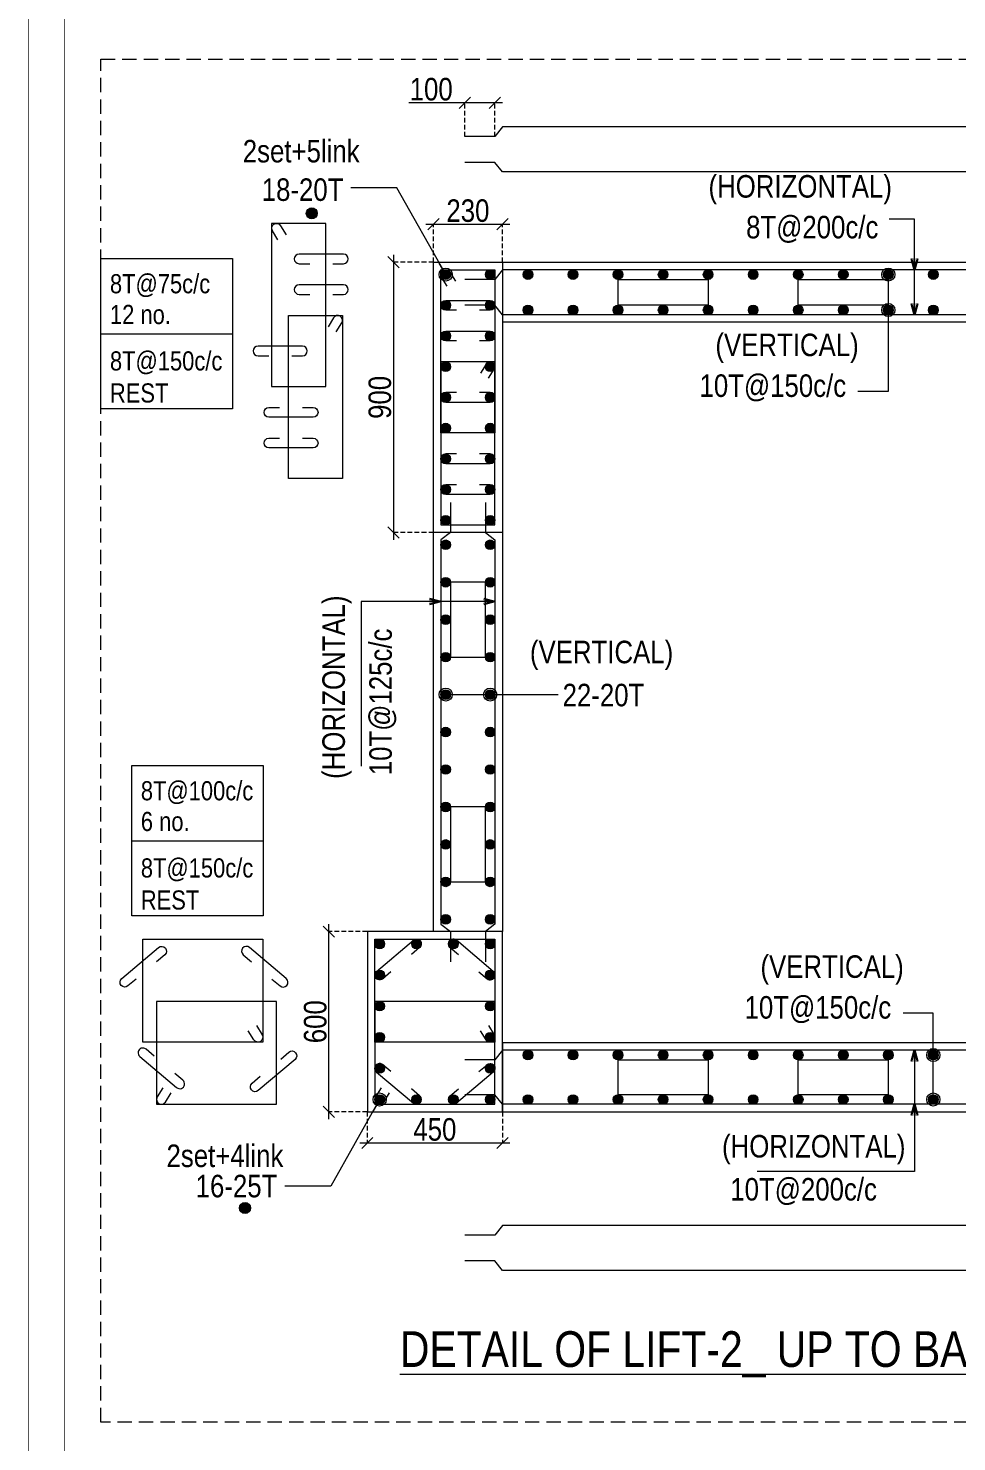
# Model space of a CAD drawing. Header units: millimetres. Extents: x 1112055 to 3390982, y -148532 to 766891.
# Drawn here: x 2602361 to 2614730, y 347172 to 366004 of the extents above; entities that cross this region are included whole.
import ezdxf

# ---------------------------------------------------------------- set-up
doc = ezdxf.new("R2010")
doc.units = ezdxf.units.MM
doc.header["$PDMODE"] = 35
doc.header["$PDSIZE"] = -25
doc.linetypes.add('DASHED2', pattern=[0.375, 0.25, -0.125])
doc.linetypes.add('Hidden', pattern=[9.525, 6.35, -3.175])
for name, color, linetype, lineweight in [('B COL. SIZE DIM', 220, 'Continuous', 25), ('B COLUMN', 1, 'Hidden', 9), ('B P.C.C', 251, 'Continuous', 0), ('B STEEL', 34, 'Continuous', 15), ('B STEEL TEXT', 7, 'Continuous', 15), ('B TITLE BLOCK', 250, 'Continuous', 0)]:
    doc.layers.add(name, color=color, linetype=linetype, lineweight=lineweight)
doc.styles.add('ARIAL', font='arial.ttf')
doc.styles.add('dim inside', font='romans.shx', dxfattribs={"width": 0.8, "height": 125})
doc.styles.add('SWINC', font='swissc.ttf')
doc.dimstyles.new('DIM 1', dxfattribs={"dimscale": 0, "dimtxt": 230, "dimasz": 150, "dimexe": 0.18, "dimexo": 0.0625, "dimgap": 0.5, "dimtad": 1, "dimdec": 0, "dimzin": 0, "dimdsep": 46, "dimtxsty": 'ARIAL', "dimblk": 'OBLIQUE', "dimcen": 6, "dimse1": 1, "dimse2": 1, "dimclrd": 256, "dimclrt": 256, "dimadec": 0, "dimazin": 2, "dimtfac": 0.75, "dimtdec": 0, "dimtix": 1, "dimtofl": 0, "dimtmove": 1, "dimatfit": 3, "dimldrblk": 'OPEN30', "dimfxl": 0.18, "dimfrac": 1, "dimtolj": 1, "dimtzin": 0, "dimlwd": -1, "dimarcsym": 0})
doc.dimstyles.new('dim inside', dxfattribs={"dimtxt": 125, "dimasz": 100, "dimexe": 0, "dimexo": 0, "dimgap": 10, "dimtad": 0, "dimdec": 0, "dimzin": 0, "dimdsep": 46, "dimtxsty": 'dim inside', "dimblk": 'SMALL', "dimcen": 0.09, "dimadec": 0, "dimazin": 0, "dimtfac": 1, "dimtdec": 0, "dimtofl": 0, "dimtmove": 0, "dimatfit": 3, "dimfxl": 1, "dimtolj": 1, "dimtzin": 0, "dimarcsym": 2})

# ---------------------------------------------------------------- blocks, each defined once
blk = doc.blocks.new('_Oblique')
at = {"color": 0, "linetype": 'ByBlock', "lineweight": -2}
blk.add_line((-0.5, -0.5), (0.5, 0.5), dxfattribs=at)
blk = doc.blocks.new('*D1539')
at = {"layer": 'B COL. SIZE DIM', "color": 250, "lineweight": 9, "ltscale": 250, "transparency": 16777216}
blk.add_line((2607658, 363393), (2608778, 363393), dxfattribs=at)
at = {"layer": 'B COL. SIZE DIM', "color": 250, "linetype": 'DASHED2', "lineweight": 9, "ltscale": 250, "transparency": 16777216}
for p, q in [((2607758, 362886), (2607758, 363393)), ((2608678, 362886), (2608678, 363393))]:
    blk.add_line(p, q, dxfattribs=at)
at = {"layer": 'Defpoints', "color": 0, "ltscale": 250, "transparency": 16777216}
for p in [(2608678, 363393), (2607758, 362886), (2608678, 362886)]:
    blk.add_point(p, dxfattribs=at)
at = {"layer": 'B COL. SIZE DIM', "color": 250, "lineweight": 9, "ltscale": 250, "transparency": 16777216, "xscale": 150, "yscale": 150, "zscale": 150, "rotation": 180}
blk.add_blockref('_Oblique', (2607758, 363393), dxfattribs=at)
at = {"layer": 'B COL. SIZE DIM', "color": 250, "lineweight": 9, "ltscale": 250, "transparency": 16777216, "xscale": 150, "yscale": 150, "zscale": 150}
blk.add_blockref('_Oblique', (2608678, 363393), dxfattribs=at)
at = {"layer": 'B COL. SIZE DIM', "color": 6, "ltscale": 250, "transparency": 16777216, "insert": (2608218, 363572), "char_height": 300, "attachment_point": 5, "style": 'SWINC'}
blk.add_mtext('\\A1;230', dxfattribs=at)
blk = doc.blocks.new('*D1535')
at = {"layer": 'B COL. SIZE DIM', "color": 250, "lineweight": 9, "ltscale": 250, "transparency": 16777216}
blk.add_line((2607225, 362986), (2607225, 359186), dxfattribs=at)
at = {"layer": 'B COL. SIZE DIM', "color": 250, "linetype": 'DASHED2', "lineweight": 9, "ltscale": 250, "transparency": 16777216}
for p, q in [((2607758, 362886), (2607225, 362886)), ((2607758, 359286), (2607225, 359286))]:
    blk.add_line(p, q, dxfattribs=at)
at = {"layer": 'Defpoints', "color": 0, "ltscale": 250, "transparency": 16777216}
for p in [(2607758, 362886), (2607225, 359286), (2607758, 359286)]:
    blk.add_point(p, dxfattribs=at)
at = {"layer": 'B COL. SIZE DIM', "color": 250, "lineweight": 9, "ltscale": 250, "transparency": 16777216, "xscale": 150, "yscale": 150, "zscale": 150}
for p, rotation in [((2607225, 362886), 90), ((2607225, 359286), 270)]:
    blk.add_blockref('_Oblique', p, dxfattribs=dict(at, rotation=rotation))
at = {"layer": 'B COL. SIZE DIM', "color": 6, "ltscale": 250, "transparency": 16777216, "insert": (2607046, 361086), "char_height": 300, "attachment_point": 5, "rotation": 90, "style": 'SWINC'}
blk.add_mtext('\\A1;900', dxfattribs=at)
blk = doc.blocks.new('*D1571')
at = {"layer": 'B COL. SIZE DIM', "color": 250, "linetype": 'DASHED2', "lineweight": 9, "ltscale": 250, "transparency": 16777216}
for p, q in [((2606878, 351568), (2606878, 351152)), ((2608678, 351568), (2608678, 351152))]:
    blk.add_line(p, q, dxfattribs=at)
at = {"layer": 'B COL. SIZE DIM', "color": 250, "lineweight": 9, "ltscale": 250, "transparency": 16777216}
blk.add_line((2608778, 351152), (2606778, 351152), dxfattribs=at)
at = {"layer": 'Defpoints', "color": 0, "ltscale": 250, "transparency": 16777216}
for p in [(2606878, 351568), (2608678, 351568), (2606878, 351152)]:
    blk.add_point(p, dxfattribs=at)
at = {"layer": 'B COL. SIZE DIM', "color": 250, "lineweight": 9, "ltscale": 250, "transparency": 16777216, "xscale": 150, "yscale": 150, "zscale": 150, "rotation": 180}
blk.add_blockref('_Oblique', (2606878, 351152), dxfattribs=at)
at = {"layer": 'B COL. SIZE DIM', "color": 250, "lineweight": 9, "ltscale": 250, "transparency": 16777216, "xscale": 150, "yscale": 150, "zscale": 150}
blk.add_blockref('_Oblique', (2608678, 351152), dxfattribs=at)
at = {"layer": 'B COL. SIZE DIM', "color": 6, "ltscale": 250, "transparency": 16777216, "insert": (2607778, 351331), "char_height": 300, "attachment_point": 5, "style": 'SWINC'}
blk.add_mtext('\\A1;450', dxfattribs=at)
blk = doc.blocks.new('*D1572')
at = {"layer": 'B COL. SIZE DIM', "color": 250, "lineweight": 9, "ltscale": 250, "transparency": 16777216}
blk.add_line((2606364, 351468), (2606364, 354068), dxfattribs=at)
at = {"layer": 'B COL. SIZE DIM', "color": 250, "linetype": 'DASHED2', "lineweight": 9, "ltscale": 250, "transparency": 16777216}
for p, q in [((2606878, 353968), (2606364, 353968)), ((2606878, 351568), (2606364, 351568))]:
    blk.add_line(p, q, dxfattribs=at)
at = {"layer": 'Defpoints', "color": 0, "lineweight": 30, "ltscale": 250, "transparency": 16777216}
for p in [(2606364, 353968), (2606878, 353968), (2606878, 351568)]:
    blk.add_point(p, dxfattribs=at)
at = {"layer": 'B COL. SIZE DIM', "color": 250, "lineweight": 9, "ltscale": 250, "transparency": 16777216, "xscale": 150, "yscale": 150, "zscale": 150}
for p, rotation in [((2606364, 353968), 90), ((2606364, 351568), 270)]:
    blk.add_blockref('_Oblique', p, dxfattribs=dict(at, rotation=rotation))
at = {"layer": 'B COL. SIZE DIM', "color": 6, "ltscale": 250, "transparency": 16777216, "insert": (2606185, 352768), "char_height": 300, "attachment_point": 5, "rotation": 90, "style": 'SWINC'}
blk.add_mtext('\\A1;600', dxfattribs=at)
blk = doc.blocks.new('_Open30')
at = {"color": 0, "linetype": 'ByBlock', "lineweight": -2}
for p, q in [((-1, 0.27), (0, 0)), ((0, 0), (-1, -0.27)), ((0, 0), (-1, 0))]:
    blk.add_line(p, q, dxfattribs=at)
blk = doc.blocks.new('*D1533')
at = {"layer": 'B COL. SIZE DIM', "color": 250, "lineweight": 9, "ltscale": 250, "transparency": 16777216}
for p, q in [((2608178, 365011), (2607430, 365011)), ((2608678, 365011), (2608178, 365011))]:
    blk.add_line(p, q, dxfattribs=at)
at = {"layer": 'B COL. SIZE DIM', "color": 250, "linetype": 'DASHED2', "lineweight": 9, "ltscale": 250, "transparency": 16777216}
for p, q in [((2608178, 364561), (2608178, 365011)), ((2608578, 364561), (2608578, 365011))]:
    blk.add_line(p, q, dxfattribs=at)
at = {"layer": 'Defpoints', "color": 0, "ltscale": 250, "transparency": 16777216}
for p in [(2608178, 365011), (2608178, 364561), (2608578, 364561)]:
    blk.add_point(p, dxfattribs=at)
at = {"layer": 'B COL. SIZE DIM', "color": 250, "lineweight": 9, "ltscale": 250, "transparency": 16777216, "xscale": 150, "yscale": 150, "zscale": 150, "rotation": 180}
blk.add_blockref('_Oblique', (2608178, 365011), dxfattribs=at)
at = {"layer": 'B COL. SIZE DIM', "color": 250, "lineweight": 9, "ltscale": 250, "transparency": 16777216, "xscale": 150, "yscale": 150, "zscale": 150}
blk.add_blockref('_Oblique', (2608578, 365011), dxfattribs=at)
at = {"layer": 'B COL. SIZE DIM', "color": 6, "ltscale": 250, "transparency": 16777216, "insert": (2607729, 365190), "char_height": 300, "attachment_point": 5, "style": 'SWINC'}
blk.add_mtext('\\A1;100', dxfattribs=at)

msp = doc.modelspace()

# ---------------------------------------------------------------- hatches: boundary and pattern name
at = {"layer": 'B STEEL', "lineweight": 13}
h = msp.add_hatch(color=256, dxfattribs=at)
h.dxf.hatch_style = 1
edge = h.paths.add_edge_path()
edge.add_arc((2606138.5, 363537.5), 73.3, 0, 360)
at = {"layer": 'B STEEL', "lineweight": 9, "ltscale": 0.5}
h = msp.add_hatch(color=34, dxfattribs=at)
edge = h.paths.add_edge_path()
edge.add_arc((2607922.2, 362721.9), 64, 360, 720, ccw=False)
h = msp.add_hatch(color=34, dxfattribs=at)
edge = h.paths.add_edge_path()
edge.add_arc((2608514.2, 362721.9), 64, -180, 180)
h = msp.add_hatch(color=34, dxfattribs=at)
edge = h.paths.add_edge_path()
edge.add_arc((2609018.2, 362721.9), 64, -180, 180)
h = msp.add_hatch(color=34, dxfattribs=at)
edge = h.paths.add_edge_path()
edge.add_arc((2609618.2, 362721.9), 64, -180, 180)
h = msp.add_hatch(color=34, dxfattribs=at)
edge = h.paths.add_edge_path()
edge.add_arc((2610218.2, 362721.9), 64, -180, 180)
h = msp.add_hatch(color=34, dxfattribs=at)
edge = h.paths.add_edge_path()
edge.add_arc((2610818.2, 362721.9), 64, -180, 180)
h = msp.add_hatch(color=34, dxfattribs=at)
edge = h.paths.add_edge_path()
edge.add_arc((2611418.2, 362721.9), 64, -180, 180)
h = msp.add_hatch(color=34, dxfattribs=at)
edge = h.paths.add_edge_path()
edge.add_arc((2612018.2, 362721.9), 64, -180, 180)
h = msp.add_hatch(color=34, dxfattribs=at)
edge = h.paths.add_edge_path()
edge.add_arc((2612618.2, 362721.9), 64, 0, 360, ccw=False)
h = msp.add_hatch(color=34, dxfattribs=at)
edge = h.paths.add_edge_path()
edge.add_arc((2613218.2, 362721.9), 64, -180, 180)
h = msp.add_hatch(color=34, dxfattribs=at)
edge = h.paths.add_edge_path()
edge.add_arc((2613818.2, 362721.9), 64, -180, 180)
h = msp.add_hatch(color=34, dxfattribs=at)
edge = h.paths.add_edge_path()
edge.add_arc((2614418.2, 362721.9), 64, 0, 360, ccw=False)
at = {"layer": 'B STEEL', "lineweight": 30}
h = msp.add_hatch(color=34, dxfattribs=at)
edge = h.paths.add_edge_path()
edge.add_arc((2607922.2, 362312.9), 64, -180, 180)
h = msp.add_hatch(color=34, dxfattribs=at)
edge = h.paths.add_edge_path()
edge.add_arc((2608514.2, 362312.9), 64, -180, 180)
at = {"layer": 'B STEEL', "lineweight": 9, "ltscale": 0.5}
h = msp.add_hatch(color=34, dxfattribs=at)
edge = h.paths.add_edge_path()
edge.add_arc((2609018.2, 362249.9), 64, -180, 180)
h = msp.add_hatch(color=34, dxfattribs=at)
edge = h.paths.add_edge_path()
edge.add_arc((2609618.2, 362249.9), 64, -180, 180)
h = msp.add_hatch(color=34, dxfattribs=at)
edge = h.paths.add_edge_path()
edge.add_arc((2610218.2, 362249.9), 64, -180, 180)
h = msp.add_hatch(color=34, dxfattribs=at)
edge = h.paths.add_edge_path()
edge.add_arc((2610818.2, 362249.9), 64, -180, 180)
h = msp.add_hatch(color=34, dxfattribs=at)
edge = h.paths.add_edge_path()
edge.add_arc((2611418.2, 362249.9), 64, -180, 180)
h = msp.add_hatch(color=34, dxfattribs=at)
edge = h.paths.add_edge_path()
edge.add_arc((2612018.2, 362249.9), 64, -180, 180)
h = msp.add_hatch(color=34, dxfattribs=at)
edge = h.paths.add_edge_path()
edge.add_arc((2612618.2, 362249.9), 64, 0, 360, ccw=False)
h = msp.add_hatch(color=34, dxfattribs=at)
edge = h.paths.add_edge_path()
edge.add_arc((2613218.2, 362249.9), 64, -180, 180)
h = msp.add_hatch(color=34, dxfattribs=at)
edge = h.paths.add_edge_path()
edge.add_arc((2613818.2, 362249.9), 64, -180, 180)
h = msp.add_hatch(color=34, dxfattribs=at)
edge = h.paths.add_edge_path()
edge.add_arc((2614418.2, 362249.9), 64, 0, 360, ccw=False)
at = {"layer": 'B STEEL', "lineweight": 30}
h = msp.add_hatch(color=34, dxfattribs=at)
edge = h.paths.add_edge_path()
edge.add_arc((2607922.2, 361903.9), 64, -180, 180)
h = msp.add_hatch(color=34, dxfattribs=at)
edge = h.paths.add_edge_path()
edge.add_arc((2608514.2, 361903.9), 64, -180, 180)
h = msp.add_hatch(color=34, dxfattribs=at)
edge = h.paths.add_edge_path()
edge.add_arc((2607922.2, 361494.9), 64, -180, 180)
h = msp.add_hatch(color=34, dxfattribs=at)
edge = h.paths.add_edge_path()
edge.add_arc((2608514.2, 361494.9), 64, -180, 180)
h = msp.add_hatch(color=34, dxfattribs=at)
edge = h.paths.add_edge_path()
edge.add_arc((2607922.2, 361085.9), 64, -180, 180)
h = msp.add_hatch(color=34, dxfattribs=at)
edge = h.paths.add_edge_path()
edge.add_arc((2608514.2, 361085.9), 64, -180, 180)
h = msp.add_hatch(color=34, dxfattribs=at)
edge = h.paths.add_edge_path()
edge.add_arc((2607922.2, 360676.9), 64, -180, 180)
h = msp.add_hatch(color=34, dxfattribs=at)
edge = h.paths.add_edge_path()
edge.add_arc((2608514.2, 360676.9), 64, -180, 180)
h = msp.add_hatch(color=34, dxfattribs=at)
edge = h.paths.add_edge_path()
edge.add_arc((2607922.2, 360267.9), 64, -180, 180)
h = msp.add_hatch(color=34, dxfattribs=at)
edge = h.paths.add_edge_path()
edge.add_arc((2608514.2, 360267.9), 64, -180, 180)
h = msp.add_hatch(color=34, dxfattribs=at)
edge = h.paths.add_edge_path()
edge.add_arc((2607922.2, 359858.9), 64, -180, 180)
h = msp.add_hatch(color=34, dxfattribs=at)
edge = h.paths.add_edge_path()
edge.add_arc((2608514.2, 359858.9), 64, -180, 180)
at = {"layer": 'B STEEL', "lineweight": 9, "ltscale": 0.5}
h = msp.add_hatch(color=34, dxfattribs=at)
edge = h.paths.add_edge_path()
edge.add_arc((2607922.2, 359449.9), 64, -360, 0)
h = msp.add_hatch(color=34, dxfattribs=at)
edge = h.paths.add_edge_path()
edge.add_arc((2608514.2, 359449.9), 64, 180, 540, ccw=False)
h = msp.add_hatch(color=34, dxfattribs=at)
edge = h.paths.add_edge_path()
edge.add_arc((2607922.2, 359121.9), 64, -360, 0)
h = msp.add_hatch(color=34, dxfattribs=at)
edge = h.paths.add_edge_path()
edge.add_arc((2608514.2, 359121.9), 64, 180, 540, ccw=False)
h = msp.add_hatch(color=34, dxfattribs=at)
edge = h.paths.add_edge_path()
edge.add_arc((2607922.2, 358622.9), 64, -360, 0)
h = msp.add_hatch(color=34, dxfattribs=at)
edge = h.paths.add_edge_path()
edge.add_arc((2608514.2, 358622.9), 64, 180, 540, ccw=False)
h = msp.add_hatch(color=34, dxfattribs=at)
edge = h.paths.add_edge_path()
edge.add_arc((2607922.2, 358123.9), 64, -360, 0)
h = msp.add_hatch(color=34, dxfattribs=at)
edge = h.paths.add_edge_path()
edge.add_arc((2608514.2, 358123.9), 64, 180, 540, ccw=False)
h = msp.add_hatch(color=34, dxfattribs=at)
edge = h.paths.add_edge_path()
edge.add_arc((2607922.2, 357624.9), 64, -360, 0)
h = msp.add_hatch(color=34, dxfattribs=at)
edge = h.paths.add_edge_path()
edge.add_arc((2608514.2, 357624.9), 64, 180, 540, ccw=False)
h = msp.add_hatch(color=34, dxfattribs=at)
edge = h.paths.add_edge_path()
edge.add_arc((2607922.2, 357125.9), 64, -360, 0)
h = msp.add_hatch(color=34, dxfattribs=at)
edge = h.paths.add_edge_path()
edge.add_arc((2608514.2, 357125.9), 64, 180, 540, ccw=False)
h = msp.add_hatch(color=34, dxfattribs=at)
edge = h.paths.add_edge_path()
edge.add_arc((2607922.2, 356626.9), 64, -360, 0)
h = msp.add_hatch(color=34, dxfattribs=at)
edge = h.paths.add_edge_path()
edge.add_arc((2608514.2, 356626.9), 64, 180, 540, ccw=False)
h = msp.add_hatch(color=34, dxfattribs=at)
edge = h.paths.add_edge_path()
edge.add_arc((2607922.2, 356127.9), 64, -360, 0)
h = msp.add_hatch(color=34, dxfattribs=at)
edge = h.paths.add_edge_path()
edge.add_arc((2608514.2, 356127.9), 64, 180, 540, ccw=False)
h = msp.add_hatch(color=34, dxfattribs=at)
edge = h.paths.add_edge_path()
edge.add_arc((2607922.2, 355628.9), 64, -360, 0)
h = msp.add_hatch(color=34, dxfattribs=at)
edge = h.paths.add_edge_path()
edge.add_arc((2608514.2, 355628.9), 64, 180, 540, ccw=False)
h = msp.add_hatch(color=34, dxfattribs=at)
edge = h.paths.add_edge_path()
edge.add_arc((2607922.2, 355129.9), 64, -360, 0)
h = msp.add_hatch(color=34, dxfattribs=at)
edge = h.paths.add_edge_path()
edge.add_arc((2608514.2, 355129.9), 64, 180, 540, ccw=False)
h = msp.add_hatch(color=34, dxfattribs=at)
edge = h.paths.add_edge_path()
edge.add_arc((2607922.2, 354630.9), 64, -360, 0)
h = msp.add_hatch(color=34, dxfattribs=at)
edge = h.paths.add_edge_path()
edge.add_arc((2608514.2, 354630.9), 64, 180, 540, ccw=False)
h = msp.add_hatch(color=34, dxfattribs=at)
edge = h.paths.add_edge_path()
edge.add_arc((2607922.2, 354131.9), 64, 0, 360, ccw=False)
h = msp.add_hatch(color=34, dxfattribs=at)
edge = h.paths.add_edge_path()
edge.add_arc((2608514.2, 354131.9), 64, -540, -180)
h = msp.add_hatch(color=34, dxfattribs=at)
edge = h.paths.add_edge_path()
edge.add_arc((2607042.2, 353803.9), 64, 0, 360, ccw=False)
h = msp.add_hatch(color=34, dxfattribs=at)
edge = h.paths.add_edge_path()
edge.add_arc((2607532.9, 353803.9), 64, 0, 360, ccw=False)
h = msp.add_hatch(color=34, dxfattribs=at)
edge = h.paths.add_edge_path()
edge.add_arc((2608023.6, 353803.9), 64, 0, 360, ccw=False)
h = msp.add_hatch(color=34, dxfattribs=at)
edge = h.paths.add_edge_path()
edge.add_arc((2608514.2, 353803.9), 64, -540, -180)
h = msp.add_hatch(color=34, dxfattribs=at)
edge = h.paths.add_edge_path()
edge.add_arc((2607042.2, 353389.5), 64, 0, 360, ccw=False)
h = msp.add_hatch(color=34, dxfattribs=at)
edge = h.paths.add_edge_path()
edge.add_arc((2608514.2, 353389.5), 64, -540, -180)
h = msp.add_hatch(color=34, dxfattribs=at)
edge = h.paths.add_edge_path()
edge.add_arc((2607042.2, 352975.1), 64, 0, 360, ccw=False)
h = msp.add_hatch(color=34, dxfattribs=at)
edge = h.paths.add_edge_path()
edge.add_arc((2608514.2, 352975.1), 64, -540, -180)
h = msp.add_hatch(color=34, dxfattribs=at)
edge = h.paths.add_edge_path()
edge.add_arc((2607042.2, 352560.7), 64, 0, 360, ccw=False)
h = msp.add_hatch(color=34, dxfattribs=at)
edge = h.paths.add_edge_path()
edge.add_arc((2608514.2, 352560.7), 64, -540, -180)
h = msp.add_hatch(color=34, dxfattribs=at)
edge = h.paths.add_edge_path()
edge.add_arc((2609018.2, 352323.9), 64, -180, 180)
h = msp.add_hatch(color=34, dxfattribs=at)
edge = h.paths.add_edge_path()
edge.add_arc((2609618.2, 352323.9), 64, -180, 180)
h = msp.add_hatch(color=34, dxfattribs=at)
edge = h.paths.add_edge_path()
edge.add_arc((2610218.2, 352323.9), 64, -180, 180)
h = msp.add_hatch(color=34, dxfattribs=at)
edge = h.paths.add_edge_path()
edge.add_arc((2610818.2, 352323.9), 64, -180, 180)
h = msp.add_hatch(color=34, dxfattribs=at)
edge = h.paths.add_edge_path()
edge.add_arc((2611418.2, 352323.9), 64, -180, 180)
h = msp.add_hatch(color=34, dxfattribs=at)
edge = h.paths.add_edge_path()
edge.add_arc((2612018.2, 352323.9), 64, -180, 180)
h = msp.add_hatch(color=34, dxfattribs=at)
edge = h.paths.add_edge_path()
edge.add_arc((2612618.2, 352323.9), 64, 0, 360, ccw=False)
h = msp.add_hatch(color=34, dxfattribs=at)
edge = h.paths.add_edge_path()
edge.add_arc((2613218.2, 352323.9), 64, -180, 180)
h = msp.add_hatch(color=34, dxfattribs=at)
edge = h.paths.add_edge_path()
edge.add_arc((2613818.2, 352323.9), 64, -180, 180)
h = msp.add_hatch(color=34, dxfattribs=at)
edge = h.paths.add_edge_path()
edge.add_arc((2614418.2, 352323.9), 64, 0, 360, ccw=False)
h = msp.add_hatch(color=34, dxfattribs=at)
edge = h.paths.add_edge_path()
edge.add_arc((2607042.2, 352146.3), 64, 0, 360, ccw=False)
h = msp.add_hatch(color=34, dxfattribs=at)
edge = h.paths.add_edge_path()
edge.add_arc((2608514.2, 352146.3), 64, -540, -180)
h = msp.add_hatch(color=34, dxfattribs=at)
edge = h.paths.add_edge_path()
edge.add_arc((2607042.2, 351731.9), 64, -360, 0)
h = msp.add_hatch(color=34, dxfattribs=at)
edge = h.paths.add_edge_path()
edge.add_arc((2607532.9, 351731.9), 64, -360, 0)
h = msp.add_hatch(color=34, dxfattribs=at)
edge = h.paths.add_edge_path()
edge.add_arc((2608023.6, 351731.9), 64, -360, 0)
h = msp.add_hatch(color=34, dxfattribs=at)
edge = h.paths.add_edge_path()
edge.add_arc((2608514.2, 351731.9), 64, 180, 540, ccw=False)
h = msp.add_hatch(color=34, dxfattribs=at)
edge = h.paths.add_edge_path()
edge.add_arc((2609018.2, 351731.9), 64, -180, 180)
h = msp.add_hatch(color=34, dxfattribs=at)
edge = h.paths.add_edge_path()
edge.add_arc((2609618.2, 351731.9), 64, -180, 180)
h = msp.add_hatch(color=34, dxfattribs=at)
edge = h.paths.add_edge_path()
edge.add_arc((2610218.2, 351731.9), 64, -180, 180)
h = msp.add_hatch(color=34, dxfattribs=at)
edge = h.paths.add_edge_path()
edge.add_arc((2610818.2, 351731.9), 64, -180, 180)
h = msp.add_hatch(color=34, dxfattribs=at)
edge = h.paths.add_edge_path()
edge.add_arc((2611418.2, 351731.9), 64, -180, 180)
h = msp.add_hatch(color=34, dxfattribs=at)
edge = h.paths.add_edge_path()
edge.add_arc((2612018.2, 351731.9), 64, -180, 180)
h = msp.add_hatch(color=34, dxfattribs=at)
edge = h.paths.add_edge_path()
edge.add_arc((2612618.2, 351731.9), 64, 0, 360, ccw=False)
h = msp.add_hatch(color=34, dxfattribs=at)
edge = h.paths.add_edge_path()
edge.add_arc((2613218.2, 351731.9), 64, -180, 180)
h = msp.add_hatch(color=34, dxfattribs=at)
edge = h.paths.add_edge_path()
edge.add_arc((2613818.2, 351731.9), 64, -180, 180)
h = msp.add_hatch(color=34, dxfattribs=at)
edge = h.paths.add_edge_path()
edge.add_arc((2614418.2, 351731.9), 64, 0, 360, ccw=False)
at = {"layer": 'B STEEL', "lineweight": 13}
h = msp.add_hatch(color=256, dxfattribs=at)
h.dxf.hatch_style = 1
edge = h.paths.add_edge_path()
edge.add_arc((2605248.9, 350285.5), 73.3, 0, 360)

# ---------------------------------------------------------------- linework, layer by layer
at = {"layer": 'B COLUMN', "color": 1, "linetype": 'ByBlock', "lineweight": 20}
for points in [[(2608678.2, 353967.9), (2607758.2, 353967.9), (2607758.2, 362885.9), (2618398.2, 362885.9), (2618398.2, 351567.9), (2617478.2, 351567.9), (2617478.2, 362085.9), (2608678.2, 362085.9)], [(2608678.2, 359285.9), (2607758.2, 359285.9), (2607758.2, 362885.9), (2608678.2, 362885.9)], [(2608678.2, 353967.9), (2606878.2, 353967.9), (2606878.2, 351567.9), (2608678.2, 351567.9)], [(2617478.2, 352487.9), (2608678.2, 352487.9), (2608678.2, 351567.9), (2617478.2, 351567.9)]]:
    msp.add_lwpolyline(points, close=True, dxfattribs=at)
at = {"layer": 'B P.C.C', "color": 250, "lineweight": 0, "ltscale": 30}
for p, q in [((2603327.8, 361934.1), (2605080.9, 361934.1)), ((2603739.2, 355179), (2605492.4, 355179))]:
    msp.add_line(p, q, dxfattribs=at)
at = {"layer": 'B P.C.C', "color": 250, "linetype": 'Hidden', "lineweight": 0, "ltscale": 30}
msp.add_lwpolyline([(2622599.6, 347434.9), (2603327.8, 347434.9), (2603327.8, 365593.1), (2622599.6, 365593.1)], close=True, dxfattribs=at)
at = {"layer": 'B P.C.C', "color": 250, "lineweight": 0, "ltscale": 30}
for points in [[(2603327.8, 362936.7), (2605080.9, 362936.7), (2605080.9, 360931.4), (2603327.8, 360931.4)], [(2603739.2, 356181.6), (2605492.4, 356181.6), (2605492.4, 354176.4), (2603739.2, 354176.4)]]:
    msp.add_lwpolyline(points, close=True, dxfattribs=at)
at = {"layer": 'B STEEL', "lineweight": 13}
for points in [[(2617978.2, 364560.6), (2617578.2, 364560.6), (2617478.2, 364688.7), (2608678.2, 364688.7), (2608578.2, 364560.6), (2608178.2, 364560.6)], [(2617978.2, 364216.7), (2617578.2, 364216.7), (2617478.2, 364088.7), (2608678.2, 364088.7), (2608578.2, 364216.7), (2608178.2, 364216.7)], [(2617978.2, 362657.8), (2617578.2, 362657.8), (2617478.2, 362785.9), (2608678.2, 362785.9), (2608578.2, 362657.8), (2608178.2, 362657.8)], [(2617978.2, 362313.9), (2617578.2, 362313.9), (2617478.2, 362185.9), (2608678.2, 362185.9), (2608578.2, 362313.9), (2608178.2, 362313.9)], [(2607986.3, 359685.9), (2607986.3, 359285.9), (2607858.2, 359185.9), (2607858.2, 354067.9), (2607986.3, 353967.9), (2607986.3, 353567.9)], [(2608450.2, 359685.9), (2608450.2, 359285.9), (2608578.2, 359185.9), (2608578.2, 354067.9), (2608450.2, 353967.9), (2608450.2, 353567.9)], [(2617978.2, 352259.8), (2617578.2, 352259.8), (2617478.2, 352387.9), (2608678.2, 352387.9), (2608578.2, 352259.8), (2608178.2, 352259.8)], [(2617978.2, 351795.9), (2617578.2, 351795.9), (2617478.2, 351667.9), (2608678.2, 351667.9), (2608578.2, 351795.9), (2608178.2, 351795.9)], [(2618258.2, 349925.1), (2617858.2, 349925.1), (2617478.2, 350053.1), (2608678.2, 350053.1), (2608578.2, 349925.1), (2608178.2, 349925.1)], [(2618258.2, 349581.2), (2617858.2, 349581.2), (2617758.2, 349453.1), (2608678.2, 349453.1), (2608578.2, 349581.2), (2608178.2, 349581.2)]]:
    msp.add_lwpolyline(points, dxfattribs=at)
for points in [[(2605603.5, 361230.9), (2606323.5, 361230.9), (2606323.5, 363404), (2605603.5, 363404)], [(2608578.2, 360612.9), (2607858.2, 360612.9), (2607858.2, 362785.9), (2608578.2, 362785.9)], [(2605827.5, 362177), (2606547.5, 362177), (2606547.5, 360004), (2605827.5, 360004)], [(2608578.2, 361558.9), (2607858.2, 361558.9), (2607858.2, 359385.9), (2608578.2, 359385.9)]]:
    msp.add_lwpolyline(points, close=True, dxfattribs=at)
at = {"layer": 'B STEEL', "color": 34, "lineweight": 9, "ltscale": 0.5}
for points in [[(2605687.8, 363184.9), (2605613, 363306.4, -1), (2605722.1, 363373.5), (2605796.8, 363252)], [(2606418, 362866.9), (2606560.7, 362866.9, 1), (2606560.7, 362995), (2605968.7, 362995, 1), (2605968.7, 362866.9), (2606111.4, 362866.9)], [(2607942.5, 362566.8), (2607867.7, 362688.3, -1), (2607976.8, 362755.4), (2608051.5, 362633.9)], [(2606418, 362457.9), (2606560.7, 362457.9, 1), (2606560.7, 362586), (2605968.7, 362586, 1), (2605968.7, 362457.9), (2606111.4, 362457.9)], [(2608064.9, 362248.8), (2607922.2, 362248.8, -1), (2607922.2, 362376.9), (2608514.2, 362376.9, -1), (2608514.2, 362248.8), (2608371.6, 362248.8)], [(2606463.2, 361957.9), (2606538, 362079.4, 1), (2606429, 362146.5), (2606354.2, 362025)], [(2608064.9, 361839.9), (2607922.2, 361839.9, -1), (2607922.2, 361967.9), (2608514.2, 361967.9, -1), (2608514.2, 361839.9), (2608371.6, 361839.9)], [(2605871.3, 361639.9), (2606013.9, 361639.9, 1), (2606013.9, 361768), (2605422, 361768, 1), (2605422, 361639.9), (2605564.6, 361639.9)], [(2608494, 361339.8), (2608568.7, 361461.3, 1), (2608459.7, 361528.4), (2608384.9, 361406.9)], [(2608064.9, 361149.9), (2607922.2, 361149.9, 1), (2607922.2, 361021.9), (2608514.2, 361021.9, 1), (2608514.2, 361149.9), (2608371.6, 361149.9)], [(2606014.8, 360950), (2606157.4, 360950, -1), (2606157.4, 360822), (2605565.5, 360822, -1), (2605565.5, 360950), (2605708.1, 360950)], [(2606014.8, 360541), (2606157.4, 360541, -1), (2606157.4, 360413), (2605565.5, 360413, -1), (2605565.5, 360541), (2605708.1, 360541)], [(2608064.9, 360331.9), (2607922.2, 360331.9, 1), (2607922.2, 360203.9), (2608514.2, 360203.9, 1), (2608514.2, 360331.9), (2608371.6, 360331.9)], [(2608064.9, 359922.9), (2607922.2, 359922.9, 1), (2607922.2, 359794.9), (2608514.2, 359794.9, 1), (2608514.2, 359922.9), (2608371.6, 359922.9)], [(2607192.5, 353432.6), (2607083.6, 353340.6, -1), (2607000.9, 353438.4), (2607491.6, 353852.8, -1), (2607574.2, 353754.9), (2607465.2, 353662.9)], [(2608363.9, 353432.6), (2608472.9, 353340.6, 1), (2608555.5, 353438.4), (2608064.9, 353852.8, 1), (2607982.2, 353754.9), (2608091.2, 353662.9)], [(2603798.4, 353336.9), (2603689.5, 353244.9, -1), (2603606.9, 353342.7), (2604097.5, 353757.1, -1), (2604180.1, 353659.2), (2604071.1, 353567.2)], [(2605606.3, 353336.9), (2605715.2, 353244.9, 1), (2605797.8, 353342.7), (2605307.2, 353757.1, 1), (2605224.6, 353659.2), (2605333.6, 353567.2)], [(2605401, 352715.7), (2605475.7, 352594.2, -1), (2605366.7, 352527.1), (2605291.9, 352648.6)], [(2608494, 352715.7), (2608568.7, 352594.2, -1), (2608459.7, 352527.1), (2608384.9, 352648.6)], [(2604039, 352310.3), (2603930, 352402.4, 1), (2603847.4, 352304.6), (2604338, 351890.2, 1), (2604420.7, 351988), (2604311.7, 352080)], [(2605723.7, 352271), (2605832.7, 352363, -1), (2605915.3, 352265.2), (2605424.7, 351850.8, -1), (2605342.1, 351948.6), (2605451, 352040.7)], [(2607192.5, 352103.2), (2607083.6, 352195.2, 1), (2607000.9, 352097.4), (2607491.6, 351683, 1), (2607574.2, 351780.8), (2607465.2, 351872.8)], [(2608363.9, 352103.2), (2608472.9, 352195.2, -1), (2608555.5, 352097.4), (2608064.9, 351683, -1), (2607982.2, 351780.8), (2608091.2, 351872.8)], [(2604154.3, 351886.9), (2604079.5, 351765.4, 1), (2604188.5, 351698.3), (2604263.3, 351819.8)], [(2607062.5, 351886.9), (2606987.7, 351765.4, 1), (2607096.8, 351698.3), (2607171.5, 351819.8)]]:
    msp.add_lwpolyline(points, format="xyb", dxfattribs=at)
at = {"layer": 'B STEEL', "color": 3, "lineweight": 13}
for points in [[(2610218.2, 362313.9), (2610218.2, 362657.8), (2611418.2, 362657.8), (2611418.2, 362313.9)], [(2612618.2, 362313.9), (2612618.2, 362657.8), (2613818.2, 362657.8), (2613818.2, 362313.9)], [(2607986.3, 357624.9), (2608450.2, 357624.9), (2608450.2, 358622.9), (2607986.3, 358622.9)], [(2607986.3, 354630.9), (2608450.2, 354630.9), (2608450.2, 355628.9), (2607986.3, 355628.9)], [(2610218.2, 351795.9), (2610218.2, 352259.8), (2611418.2, 352259.8), (2611418.2, 351795.9)], [(2612618.2, 351795.9), (2612618.2, 352259.8), (2613818.2, 352259.8), (2613818.2, 351795.9)]]:
    msp.add_lwpolyline(points, close=True, dxfattribs=at)
at = {"layer": 'B STEEL', "color": 34, "lineweight": 9, "ltscale": 0.5}
for points in [[(2605485.2, 352496.7), (2603885.2, 352496.7), (2603885.2, 353867.9), (2605485.2, 353867.9)], [(2608578.2, 352496.7), (2606978.2, 352496.7), (2606978.2, 353867.9), (2608578.2, 353867.9)], [(2605670, 353039.1), (2604070, 353039.1), (2604070, 351667.9), (2605670, 351667.9)], [(2608578.2, 353039.1), (2606978.2, 353039.1), (2606978.2, 351667.9), (2608578.2, 351667.9)]]:
    msp.add_lwpolyline(points, close=True, dxfattribs=at)
at = {"layer": 'B STEEL', "lineweight": 13}
for centre in [(2606138.5, 363537.5), (2605248.9, 350285.5)]:
    msp.add_circle(centre, 73.3, dxfattribs=at)
at = {"layer": 'B STEEL', "color": 34, "lineweight": 9, "ltscale": 0.5}
for centre in [(2607922.2, 362721.9), (2608514.2, 362721.9), (2609018.2, 362721.9), (2609618.2, 362721.9), (2610218.2, 362721.9), (2610818.2, 362721.9), (2611418.2, 362721.9), (2612018.2, 362721.9), (2612618.2, 362721.9), (2613218.2, 362721.9), (2613818.2, 362721.9), (2614418.2, 362721.9), (2607922.2, 362312.9), (2608514.2, 362312.9), (2609018.2, 362249.9), (2609618.2, 362249.9), (2610218.2, 362249.9), (2610818.2, 362249.9), (2611418.2, 362249.9), (2612018.2, 362249.9), (2612618.2, 362249.9), (2613218.2, 362249.9), (2613818.2, 362249.9), (2614418.2, 362249.9), (2607922.2, 361903.9), (2608514.2, 361903.9), (2607922.2, 361494.9), (2608514.2, 361494.9), (2607922.2, 361085.9), (2608514.2, 361085.9), (2607922.2, 360676.9), (2608514.2, 360676.9), (2607922.2, 360267.9), (2608514.2, 360267.9), (2607922.2, 359858.9), (2608514.2, 359858.9), (2607922.2, 359449.9), (2608514.2, 359449.9), (2607922.2, 359121.9), (2608514.2, 359121.9), (2607922.2, 358622.9), (2608514.2, 358622.9), (2607922.2, 358123.9), (2608514.2, 358123.9), (2607922.2, 357624.9), (2608514.2, 357624.9), (2607922.2, 357125.9), (2608514.2, 357125.9), (2607922.2, 356626.9), (2608514.2, 356626.9), (2607922.2, 356127.9), (2608514.2, 356127.9), (2607922.2, 355628.9), (2608514.2, 355628.9), (2607922.2, 355129.9), (2608514.2, 355129.9), (2607922.2, 354630.9), (2608514.2, 354630.9), (2607922.2, 354131.9), (2608514.2, 354131.9), (2607042.2, 353803.9), (2607532.9, 353803.9), (2608023.6, 353803.9), (2608514.2, 353803.9), (2607042.2, 353389.5), (2608514.2, 353389.5), (2607042.2, 352975.1), (2608514.2, 352975.1), (2607042.2, 352560.7), (2608514.2, 352560.7), (2609018.2, 352323.9), (2609618.2, 352323.9), (2610218.2, 352323.9), (2610818.2, 352323.9), (2611418.2, 352323.9), (2612018.2, 352323.9), (2612618.2, 352323.9), (2613218.2, 352323.9), (2613818.2, 352323.9), (2614418.2, 352323.9), (2607042.2, 352146.3), (2608514.2, 352146.3), (2607042.2, 351731.9), (2607532.9, 351731.9), (2608023.6, 351731.9), (2608514.2, 351731.9), (2609018.2, 351731.9), (2609618.2, 351731.9), (2610218.2, 351731.9), (2610818.2, 351731.9), (2611418.2, 351731.9), (2612018.2, 351731.9), (2612618.2, 351731.9), (2613218.2, 351731.9), (2613818.2, 351731.9), (2614418.2, 351731.9)]:
    msp.add_circle(centre, 64, dxfattribs=at)
at = {"layer": 'B TITLE BLOCK', "color": 1, "const_width": 10.8}
msp.add_lwpolyline([(2673348.4, 384437.6), (2673348.4, 330361.1), (2602366.5, 330361.1), (2602366.5, 384437.6)], close=True, dxfattribs=at)
at = {"layer": 'B TITLE BLOCK', "color": 250, "lineweight": 0, "const_width": 10.8}
msp.add_lwpolyline([(2672867.7, 383956.9), (2672867.7, 330841.8), (2602847.1, 330841.8), (2602847.1, 383956.9)], close=True, dxfattribs=at)

# ---------------------------------------------------------------- texts
at = {"layer": 'B STEEL TEXT', "lineweight": 5, "style": 'SWINC'}
for s, height, p in [('2set+5link', 300, (2605218.7, 364216.3)), ('(HORIZONTAL)', 300, (2611423, 363747.4)), ('18-20T', 300, (2605471, 363703.5)), ('8T@200c/c', 300, (2611923.8, 363204.3)), ('8T@75c/c', 255, (2603449.2, 362472.7)), ('12 no.', 255, (2603449.2, 362063.1)), ('(VERTICAL)', 300, (2611515.3, 361635.2)), ('8T@150c/c', 255, (2603449.2, 361444.3)), ('10T@150c/c', 300, (2611303.5, 361092)), ('REST', 255, (2603449.2, 361017.2)), ('(VERTICAL)', 300, (2609044.3, 357543.6)), ('22-20T', 300, (2609479.4, 356969.9)), ('8T@100c/c', 255, (2603860.7, 355717.6)), ('6 no.', 255, (2603860.7, 355308.1)), ('8T@150c/c', 255, (2603860.7, 354689.2)), ('REST', 255, (2603860.7, 354262.1)), ('(VERTICAL)', 300, (2612115.3, 353352.3)), ('10T@150c/c', 300, (2611903.5, 352809.1)), ('(HORIZONTAL)', 300, (2611603.5, 350958.9)), ('2set+4link', 300, (2604202.6, 350831.8)), ('16-25T', 300, (2604591, 350428.4)), ('10T@200c/c', 300, (2611713.4, 350385.5))]:
    msp.add_text(s, height=height, dxfattribs=at).set_placement(p)
for s, p in [('(HORIZONTAL)', (2606579.1, 356003.3)), ('10T@125c/c', (2607204.4, 356052.4))]:
    msp.add_text(s, height=300, rotation=90, dxfattribs=at).set_placement(p)
at = {"layer": 'B TITLE BLOCK', "color": 0, "style": 'SWINC'}
msp.add_text('%%UDETAIL OF LIFT-2_ UP TO BASEMENT FLOOR LVL.', height=475.05, dxfattribs=at).set_placement((2607312.7, 348168.8))

# ---------------------------------------------------------------- dimensions: what is measured, and where the dimension line sits
at = {"layer": 'B COL. SIZE DIM', "color": 250, "ltscale": 250}
for base, p1, p2, picture, middle in [((2608178.2, 365011.1), (2608578.2, 364560.6), (2608178.2, 364560.6), '*D1533', (2607729.3, 365190.1)), ((2608678.2, 363393.2), (2607758.2, 362885.9), (2608678.2, 362885.9), '*D1539', (2608218.2, 363572.4))]:
    dim = msp.add_linear_dim(base=base, p1=p1, p2=p2, dimstyle='dim inside', override={"dimtxt": 300, "dimasz": 150, "dimgap": 25, "dimtad": 3, "dimlfac": 0.25, "dimtxsty": 'SWINC', "dimblk1": 'Oblique', "dimblk2": 'Oblique', "dimsah": 1, "dimdle": 100, "dimclrd": 250, "dimclre": 250, "dimclrt": 6, "dimfxl": 1000, "dimlwd": 9, "dimlwe": 9}, dxfattribs=at)
    dim.commit()
    dim.dimension.update_dxf_attribs({"geometry": picture, "text_midpoint": middle})
for base, p1, p2, angle, picture, middle in [((2607224.9, 359285.9), (2607758.2, 362885.9), (2607758.2, 359285.9), 90, '*D1535', (2607045.9, 361085.9)), ((2606363.6, 353967.9), (2606878.2, 351567.9), (2606878.2, 353967.9), 270, '*D1572', (2606184.6, 352767.9)), ((2606878.2, 351152.1), (2608678.2, 351567.9), (2606878.2, 351567.9), 180, '*D1571', (2607778.2, 351330.9))]:
    dim = msp.add_linear_dim(base=base, p1=p1, p2=p2, angle=angle, dimstyle='dim inside', override={"dimtxt": 300, "dimasz": 150, "dimgap": 25, "dimtad": 3, "dimlfac": 0.25, "dimtxsty": 'SWINC', "dimblk1": 'Oblique', "dimblk2": 'Oblique', "dimsah": 1, "dimdle": 100, "dimclrd": 250, "dimclre": 250, "dimclrt": 6, "dimfxl": 1000, "dimlwd": 9, "dimlwe": 9}, dxfattribs=at)
    dim.commit()
    dim.dimension.update_dxf_attribs({"geometry": picture, "text_midpoint": middle})

# ---------------------------------------------------------------- leaders
at = {"layer": 'B STEEL TEXT', "lineweight": 9}
for points in [[(2607922.2, 362721.9), (2607271.6, 363878), (2606658.5, 363878)], [(2613818.2, 362721.9), (2613818.2, 361163.5), (2613414.3, 361163.5)], [(2613818.2, 362249.9), (2613818.2, 361163.5), (2613414.3, 361163.5)], [(2607922.2, 357125.9), (2609418.7, 357125.9)], [(2608514.2, 357125.9), (2609418.7, 357125.9)], [(2614418.2, 352323.9), (2614418.2, 352880.6), (2614014.3, 352880.6)], [(2614418.2, 351731.9), (2614418.2, 352880.6), (2614014.3, 352880.6)], [(2607042.2, 351731.9), (2606391.6, 350575.7), (2605778.5, 350575.7)]]:
    msp.add_leader(points, dimstyle='DIM 1', override={"dimscale": 1, "dimasz": 175, "dimtad": 0, "dimtxsty": 'SWINC', "dimldrblk": 'DotBlank', "dimfxlon": 1, "dimarcsym": 2}, dxfattribs=at)
at = {"layer": 'B STEEL TEXT', "lineweight": 5}
for points in [[(2614167.3, 362185.9), (2614167.3, 363458.3), (2613831.5, 363458.3)], [(2614167.3, 362785.9), (2614167.3, 363458.3), (2613831.5, 363458.3)], [(2607858.2, 358366.1), (2606795.7, 358366.1), (2606795.7, 356171.9)], [(2608578.2, 358366.1), (2606795.7, 358366.1), (2606795.7, 356171.9)], [(2614167.3, 352387.9), (2614167.3, 350773.5), (2612071.9, 350773.5)], [(2614167.3, 351667.9), (2614167.3, 350773.5), (2612071.9, 350773.5)]]:
    msp.add_leader(points, dimstyle='DIM 1', override={"dimscale": 1, "dimtad": 0, "dimtxsty": 'SWINC', "dimfxlon": 1, "dimlwd": 5, "dimarcsym": 2}, dxfattribs=at)

doc.saveas('drawing.dxf')
